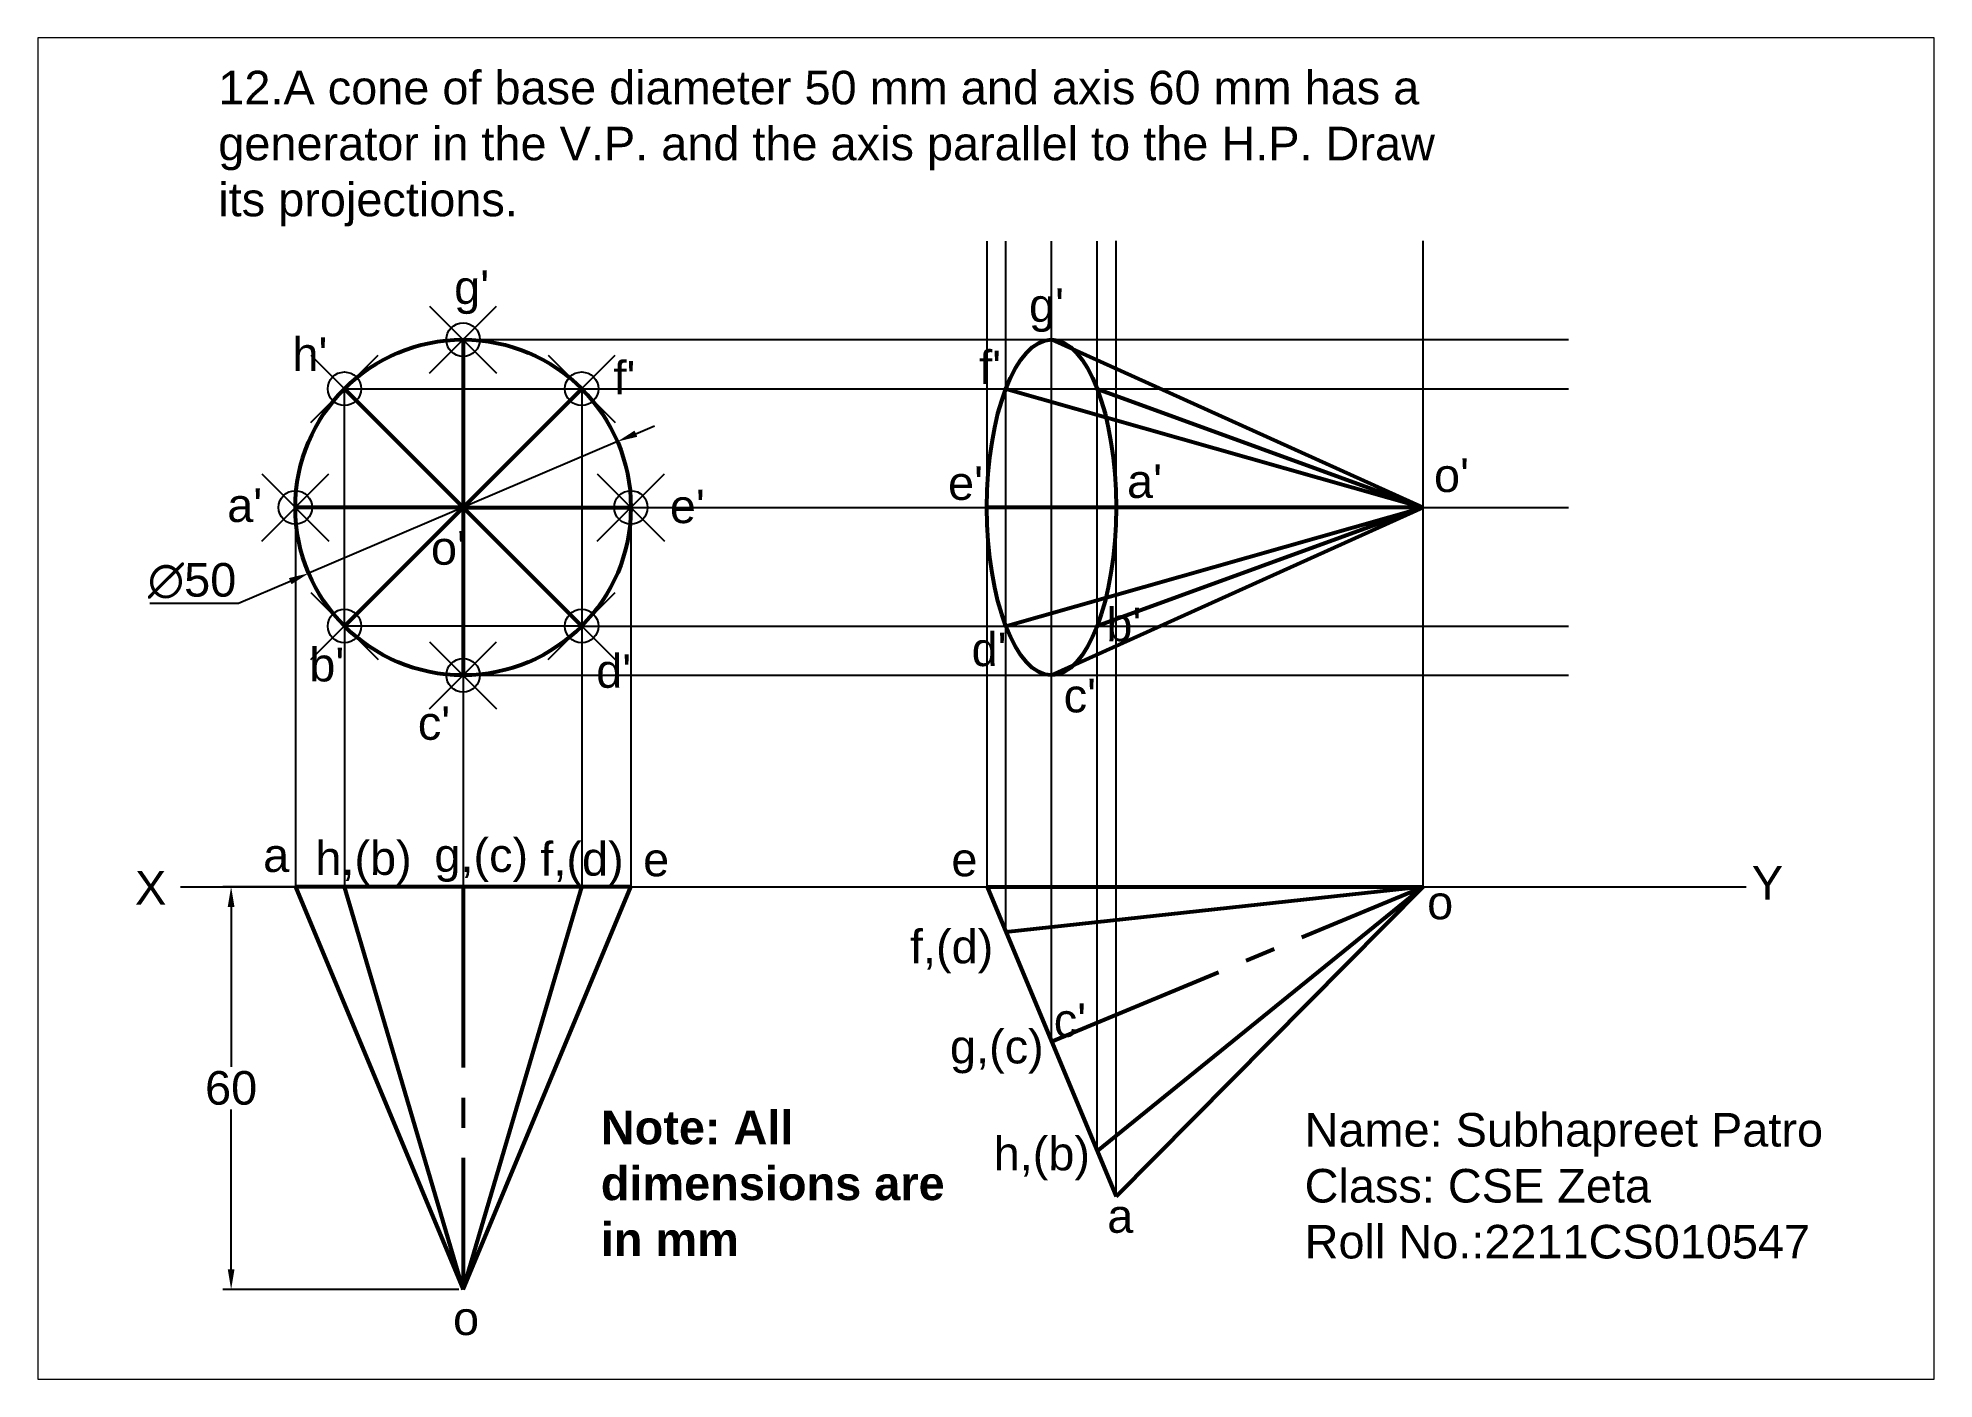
# Paper-space layout 'Layout12' of a CAD drawing. Header units: millimetres. Extents: x 30 to 267, y 21 to 189.
# The model-space entities are those that its viewports show. They can reach past a viewport. Long polylines and large blocks are cut down to what shows.
import ezdxf

# ---------------------------------------------------------------- set-up
doc = ezdxf.new("R2010")
doc.units = ezdxf.units.MM
doc.header["$PDMODE"] = 35
doc.header["$PDSIZE"] = 5
doc.linetypes.add('CENTER2', pattern=[28.575, 19.05, -3.175, 3.175, -3.175])
doc.linetypes.add('HIDDEN2', pattern=[4.7625, 3.175, -1.5875])
doc.styles.get("Standard").update_dxf_attribs({"font": 'arial.ttf'})
doc.dimstyles.new('ISO-25', dxfattribs={"dimtxt": 5, "dimasz": 3, "dimexe": 1.25, "dimexo": 0.625, "dimtad": 1, "dimtih": 1, "dimtoh": 1, "dimdec": 0, "dimtxsty": 'Standard', "dimcen": 2.5, "dimadec": 0, "dimazin": 0, "dimtfac": 1, "dimtdec": 0, "dimtmove": 0, "dimatfit": 3, "dimfxl": 1, "dimarcsym": 0})

# ---------------------------------------------------------------- blocks, each defined once
blk = doc.blocks.new('*D29')
at = {"color": 0, "lineweight": -2, "transparency": 16777216}
for p, q in [((4132.06, 127.46), (4086.07, 107.85)), ((4134.82, 128.64), (4137.58, 129.82)), ((4075.6, 103.38), (4083.31, 106.67)), ((4062.39, 103.38), (4075.6, 103.38))]:
    blk.add_line(p, q, dxfattribs=at)
at = {"color": 0, "transparency": 16777216}
for points in [[(4134.62, 129.1), (4135.02, 128.18), (4132.06, 127.46)], [(4083.11, 107.13), (4083.51, 106.21), (4086.07, 107.85)]]:
    blk.add_solid(points, dxfattribs=at)
at = {"layer": 'Defpoints', "color": 0, "transparency": 16777216}
for p in [(4132.06, 127.46), (4086.07, 107.85)]:
    blk.add_point(p, dxfattribs=at)
at = {"color": 0, "transparency": 16777216, "insert": (4068.68, 106.7), "char_height": 5, "attachment_point": 5}
blk.add_mtext('∅50', dxfattribs=at)
blk = doc.blocks.new('*D30')
at = {"color": 0, "lineweight": -2, "transparency": 16777216}
for p, q in [((4108.44, 61.15), (4073.25, 61.15)), ((4074.5, 58.15), (4074.5, 34.33)), ((4074.5, 4.15), (4074.5, 27.98)), ((4108.44, 1.15), (4073.25, 1.15))]:
    blk.add_line(p, q, dxfattribs=at)
at = {"color": 0, "transparency": 16777216}
for points in [[(4074, 58.15), (4075, 58.15), (4074.5, 61.15)], [(4074, 4.15), (4075, 4.15), (4074.5, 1.15)]]:
    blk.add_solid(points, dxfattribs=at)
at = {"layer": 'Defpoints', "color": 0, "transparency": 16777216}
for p in [(4109.07, 61.15), (4074.5, 1.15), (4109.07, 1.15)]:
    blk.add_point(p, dxfattribs=at)
at = {"color": 0, "transparency": 16777216, "insert": (4074.5, 31.15), "char_height": 5, "attachment_point": 5}
blk.add_mtext('60', dxfattribs=at)

msp = doc.modelspace()

# ---------------------------------------------------------------- linework, layer by layer
for p, q in [((4187.14, 61.15), (4187.14, 157.3)), ((4189.96, 54.39), (4189.96, 157.3)), ((4196.75, 38.08), (4196.75, 157.3)), ((4203.55, 21.76), (4203.55, 157.3)), ((4206.37, 15), (4206.37, 157.37)), ((4252.14, 61.15), (4252.14, 157.37)), ((4109.07, 142.65), (4273.78, 142.65)), ((4091.39, 99.98), (4091.39, 135.33)), ((4091.39, 135.33), (4126.74, 135.33)), ((4126.74, 135.33), (4126.74, 99.98)), ((4126.74, 135.33), (4273.78, 135.33)), ((4084.07, 117.65), (4084.07, 61.15)), ((4109.07, 117.65), (4109.07, 61.15)), ((4134.07, 117.65), (4134.07, 61.15)), ((4134.07, 117.65), (4273.78, 117.65)), ((4252.14, 117.65), (4206.37, 117.65)), ((4091.39, 99.98), (4091.39, 61.15)), ((4126.74, 99.98), (4091.39, 99.98)), ((4126.74, 99.98), (4126.74, 61.15)), ((4126.74, 99.98), (4273.78, 99.98)), ((4109.07, 92.65), (4273.78, 92.65)), ((4066.97, 61.15), (4187.14, 61.15)), ((4252.14, 61.15), (4187.14, 61.15)), ((4187.14, 61.15), (4300.28, 61.15))]:
    msp.add_line(p, q)
at = {"lineweight": 53}
for p, q in [((4109.07, 142.65), (4109.07, 92.65)), ((4196.75, 142.65), (4252.14, 117.65)), ((4126.74, 135.33), (4091.39, 99.98)), ((4091.39, 135.33), (4109.07, 117.65)), ((4189.96, 135.33), (4252.14, 117.65)), ((4203.55, 135.33), (4252.14, 117.65)), ((4109.07, 117.65), (4084.07, 117.65)), ((4109.07, 117.65), (4134.07, 117.65)), ((4109.07, 117.65), (4126.74, 99.98)), ((4252.14, 117.65), (4187.14, 117.65)), ((4189.96, 99.98), (4252.14, 117.65)), ((4252.14, 117.65), (4196.75, 92.65)), ((4252.14, 117.65), (4203.55, 99.98)), ((4134.07, 61.15), (4084.07, 61.15)), ((4084.07, 61.15), (4109.07, 1.15)), ((4109.07, 1.15), (4091.39, 61.15)), ((4109.07, 1.15), (4134.07, 61.15)), ((4109.07, 1.15), (4126.74, 61.15)), ((4187.14, 61.15), (4206.37, 15)), ((4187.14, 61.15), (4252.14, 61.15)), ((4252.14, 61.15), (4189.96, 54.39)), ((4252.14, 61.15), (4203.55, 21.76)), ((4206.37, 15), (4252.14, 61.15))]:
    msp.add_line(p, q, dxfattribs=at)
at = {"linetype": 'CENTER2', "lineweight": 53}
for p, q in [((4109.07, 61.15), (4109.07, 1.15)), ((4196.75, 38.08), (4252.14, 61.15))]:
    msp.add_line(p, q, dxfattribs=at)
at = {"lineweight": 53}
msp.add_circle((4109.07, 117.65), 25, dxfattribs=at)
msp.add_ellipse((4196.75, 117.65), major_axis=(0, 25), ratio=0.384615, dxfattribs=at)
for p in [(4109.07, 142.65), (4091.39, 135.33), (4126.74, 135.33), (4084.07, 117.65), (4134.07, 117.65), (4091.39, 99.98), (4126.74, 99.98), (4109.07, 92.65)]:
    msp.add_point(p)

# ---------------------------------------------------------------- texts
at = {"char_height": 5, "attachment_point": 1}
for s, width, insert in [('12.A cone of base diameter 50 mm and axis 60 mm has a generator in the V.P. and the axis parallel to the H.P. Draw its projections.', 188.5606, (4072.59, 182.7)), ("o'", 7.8963, (4253.75, 124.95)), ("o'", 7.8963, (4104.28, 114.12)), ('h,(b)', 12.386, (4087.05, 67.92)), ('g,(c)', 16.0044, (4104.79, 68.36)), ('f,(d)', 11.5154, (4120.58, 67.8)), ('X', 4.7435, (4060.18, 63.5)), ('Y', 11.0027, (4301.11, 64.22)), ('o', 8.0433, (4252.73, 61.3)), ('f,(d)', 11.5154, (4175.66, 54.74)), ('g,(c)', 16.0044, (4181.62, 39.83)), ('{\\fArial|b1|i0|c0|p34;Note: All dimensions are in mm}', 51.9166, (4129.59, 27.79)), ('Name: Subhapreet Patro\\PClass: CSE Zeta\\PRoll No.:2211CS010547', 84.7682, (4234.47, 27.44)), ('h,(b)', 12.386, (4188.13, 23.9)), ('o', 8.0433, (4107.57, -0.64))]:
    msp.add_mtext_dynamic_manual_height_columns(s, width=width, gutter_width=25, heights=[0], dxfattribs=dict(at, insert=insert))
at = {"linetype": 'HIDDEN2', "char_height": 5, "attachment_point": 1}
for s, width, insert in [("g'", 4.0052, (4107.74, 152.95)), ("g'", 4.0052, (4193.4, 150.28)), ("h'", 4.0052, (4083.63, 142.98)), ("f'", 4.0052, (4185.97, 141.03)), ("f'", 4.0052, (4131.47, 139.48)), ("e'", 4.0052, (4181.33, 123.78)), ("a'", 4.0052, (4208.01, 124.07)), ("a'", 4.0052, (4073.92, 120.49)), ("e'", 4.0052, (4139.88, 120.32)), ("b'", 4.0052, (4204.93, 102.7)), ("d'", 4.0052, (4184.84, 99.02)), ("b'", 4.0052, (4086.15, 96.74)), ("d'", 4.0052, (4128.9, 95.79)), ("c'", 4.0052, (4198.56, 92.12)), ("c'", 4.0052, (4102.32, 88.04)), ('a', 5.2401, (4079.27, 68.35)), ('e', 2.1811, (4135.9, 67.71)), ('e', 2.1811, (4181.83, 67.71)), ("c'", 4.0052, (4197.09, 43.76)), ('a', 5.2401, (4205.06, 14.6))]:
    msp.add_mtext_dynamic_manual_height_columns(s, width=width, gutter_width=25, heights=[0], dxfattribs=dict(at, insert=insert))

# ---------------------------------------------------------------- dimensions: what is measured, and where the dimension line sits
dim = msp.add_diameter_dim_2p(p1=(4132.06, 127.46), p2=(4086.07, 107.85), dimstyle='ISO-25')
dim.commit()
dim.dimension.update_dxf_attribs({"geometry": '*D29', "text_midpoint": (4068.68, 106.7)})
dim = msp.add_aligned_dim(p1=(4109.07, 61.15), p2=(4109.07, 1.15), distance=-34.57, dimstyle='ISO-25')
dim.commit()
dim.dimension.update_dxf_attribs({"geometry": '*D30', "text_midpoint": (4074.5, 31.15)})

psp = doc.layouts.new('Layout12')

# ---------------------------------------------------------------- viewports
at = {"layer": '0'}
psp.add_viewport(center=(148.5, 105), size=(237.6, 168), view_center_point=(4186.99, 87.7), view_height=199.7901, dxfattribs=at)

doc.saveas('drawing.dxf')
